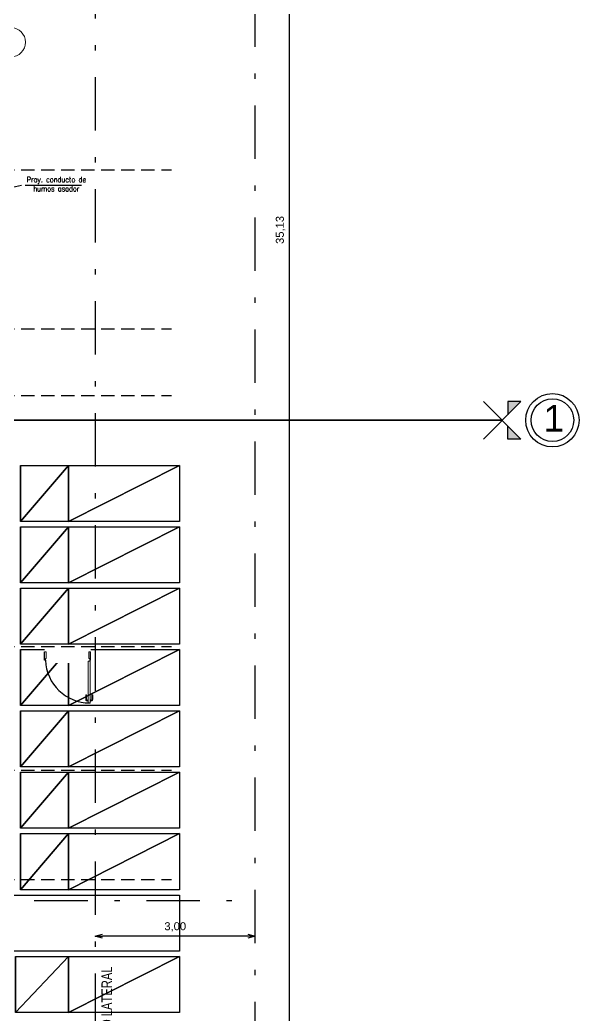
# Model space of a CAD drawing. Header units: millimetres. Extents: x 299 to 493, y -175 to -78.
# Drawn here: x 439.63 to 450.11, y -155.97 to -137.32 of the extents above; entities that cross this region are included whole.
import ezdxf

# ---------------------------------------------------------------- set-up
doc = ezdxf.new("R2010")
doc.units = ezdxf.units.MM
for name, pattern in [('$3$HIDDEN', [0.375, 0.25, -0.125]), ('BORDER2', [0.875, 0.25, -0.125, 0.25, -0.125, 0, -0.125]), ('DASHDOT', [1, 0.5, -0.25, 0, -0.25])]:
    doc.linetypes.add(name, pattern=pattern)
for name, color, linetype, lineweight in [('0-COTAS', 11, 'Continuous', 15), ('0.10', 7, 'Continuous', 13), ('02', 2, 'Continuous', 20), ('03', 3, 'Continuous', 30), ('A-GENM', 13, 'Continuous', 18)]:
    doc.layers.add(name, color=color, linetype=linetype, lineweight=lineweight)
for name, color, linetype in [('0-TEXTO', 4, 'Continuous'), ('005 SOLADOS', 8, 'Continuous'), ('005ABERTURAS240', 240, 'Continuous'), ('02AGUA FRIA170', 170, 'Continuous'), ('04', 4, 'Continuous'), ('B-COTAS', 1, 'Continuous'), ('ejes divisorios', 3, 'DASHDOT')]:
    doc.layers.add(name, color=color, linetype=linetype)
doc.styles.add('Arial', font='arial.ttf', dxfattribs={"height": 0.15})
doc.styles.add('DESLOC', font='arial.ttf', dxfattribs={"width": 0.75})
doc.dimstyles.new('CotaNº1', dxfattribs={"dimtxt": 0.15, "dimasz": 0.14, "dimexe": 0, "dimexo": 0.5, "dimgap": 0.08, "dimtad": 1, "dimzin": 4, "dimtxsty": 'Arial', "dimblk": 'OPEN30', "dimcen": 0.3, "dimse1": 1, "dimse2": 1, "dimaunit": 1, "dimazin": 0, "dimtfac": 1, "dimtmove": 0, "dimatfit": 2, "dimfxl": 1, "dimarcsym": 0})

# ---------------------------------------------------------------- blocks, each defined once
blk = doc.blocks.new('_Open30')
at = {"color": 0, "linetype": 'ByBlock', "lineweight": -2}
for p, q in [((-1, 0.27), (0, 0)), ((0, 0), (-1, -0.27)), ((0, 0), (-1, 0))]:
    blk.add_line(p, q, dxfattribs=at)
blk = doc.blocks.new('*D453')
at = {"layer": '0-COTAS', "color": 0, "lineweight": -2, "transparency": 16777216}
blk.add_line((106.52, -71.527), (103.8, -71.527), dxfattribs=at)
at = {"layer": 'Defpoints', "color": 0, "transparency": 16777216}
for p in [(103.66, -71.527), (103.66, -76.83), (106.66, -76.83)]:
    blk.add_point(p, dxfattribs=at)
at = {"layer": '0-COTAS', "color": 0, "lineweight": -2, "transparency": 16777216, "xscale": 0.14, "yscale": 0.14, "zscale": 0.14, "rotation": 180}
blk.add_blockref('_Open30', (103.66, -71.527), dxfattribs=at)
at = {"layer": '0-COTAS', "color": 0, "lineweight": -2, "transparency": 16777216, "xscale": 0.14, "yscale": 0.14, "zscale": 0.14}
blk.add_blockref('_Open30', (106.66, -71.527), dxfattribs=at)
at = {"layer": '0-COTAS', "color": 0, "transparency": 16777216, "insert": (105.16, -71.357), "char_height": 0.15, "attachment_point": 5, "style": 'Arial'}
blk.add_mtext('3,00', dxfattribs=at)
blk = doc.blocks.new('*D456')
at = {"layer": '0-COTAS', "color": 0, "lineweight": -2, "transparency": 16777216}
blk.add_line((107.304, -75.718), (107.304, -40.868), dxfattribs=at)
at = {"layer": 'Defpoints', "color": 0, "transparency": 16777216}
for p in [(106.66, -40.728), (107.304, -40.728), (106.66, -75.858)]:
    blk.add_point(p, dxfattribs=at)
at = {"layer": '0-COTAS', "color": 0, "lineweight": -2, "transparency": 16777216, "xscale": 0.14, "yscale": 0.14, "zscale": 0.14}
for p, rotation in [((107.304, -40.728), 90), ((107.304, -75.858), 270)]:
    blk.add_blockref('_Open30', p, dxfattribs=dict(at, rotation=rotation))
at = {"layer": '0-COTAS', "color": 0, "transparency": 16777216, "insert": (107.134, -58.293), "char_height": 0.15, "attachment_point": 5, "rotation": 90, "style": 'Arial'}
blk.add_mtext('35,13', dxfattribs=at)
blk = doc.blocks.new('*U436')
at = {"layer": '02'}
for p, q in [((90.524, -493.607), (90.524, -493.517)), ((90.539, -493.607), (90.539, -493.517)), ((90.547, -493.494), (90.565, -493.494)), ((90.547, -493.509), (90.565, -493.509)), ((90.565, -493.522), (90.565, -493.482)), ((90.565, -493.482), (90.57, -493.482)), ((90.565, -493.522), (90.57, -493.522)), ((90.615, -493.482), (90.61, -493.482)), ((90.615, -493.522), (90.61, -493.522)), ((90.615, -493.522), (90.615, -493.482)), ((90.633, -493.494), (90.615, -493.494)), ((90.633, -493.509), (90.615, -493.509)), ((90.64, -493.607), (90.64, -493.517)), ((90.655, -493.607), (90.655, -493.517)), ((90.524, -493.607), (90.539, -493.607)), ((90.655, -493.607), (90.64, -493.607))]:
    blk.add_line(p, q, dxfattribs=at)
for centre, radius, start, end in [((90.547, -493.517), 0.0225, 90, 180.0349), ((90.547, -493.517), 0.0075, 90, 180.0349), ((90.633, -493.517), 0.0225, 359.9651, 90), ((90.633, -493.517), 0.0075, 359.9651, 90)]:
    blk.add_arc(centre, radius, start, end, dxfattribs=at)
at = {"color": 7}
blk.add_wipeout([(90.565, -494.465), (91.425, -494.465), (91.425, -494.205), (90.565, -494.205)], dxfattribs=at).dxf.layer = 'A-GENM'
at = {"layer": '005ABERTURAS240'}
blk.add_arc((90.579, -494.286), 0.831, 2.1496, 89.9592, dxfattribs=at)
at = {"layer": '02'}
for points in [[(90.61, -494.241), (90.61, -493.457), (90.58, -493.457), (90.58, -493.452), (90.57, -493.452), (90.57, -494.246), (90.58, -494.246), (90.58, -494.241)], [(90.565, -494.255), (90.58, -494.255), (90.58, -494.285), (90.595, -494.285), (90.595, -494.415), (90.565, -494.415)], [(91.425, -494.255), (91.41, -494.255), (91.41, -494.285), (91.395, -494.285), (91.395, -494.415), (91.425, -494.415)]]:
    blk.add_lwpolyline(points, close=True, dxfattribs=at)
blk.add_circle((90.576, -494.251), 0.004, dxfattribs=at)
at = {"layer": '03'}
for points in [[(90.565, -494.255), (90.565, -494.415)], [(91.425, -494.255), (91.425, -494.415)]]:
    blk.add_lwpolyline(points, dxfattribs=at)
blk = doc.blocks.new('planta baja los cardales')
at = {"layer": '0-TEXTO'}
for p, q in [((101.68, -57.587), (102.281, -57.455)), ((102.351, -57.455), (103.406, -57.455))]:
    blk.add_line(p, q, dxfattribs=at)
at = {"layer": '0.10'}
blk.add_circle((102.08, -54.774), 0.275, dxfattribs=at)
at = {"layer": '005 SOLADOS'}
blk.add_lwpolyline([(105.24, -71.808), (92.5, -71.808), (92.5, -70.758), (105.24, -70.758)], close=True, dxfattribs=at)
at = {"layer": 'B-COTAS', "linetype": '$3$HIDDEN'}
for points in [[(86.9, -57.168), (105.089, -57.168)], [(86.9, -60.148), (105.089, -60.148)], [(86.9, -61.398), (105.089, -61.398)], [(86.9, -66.098), (105.089, -66.098)], [(86.9, -68.418), (105.089, -68.418)], [(86.9, -70.468), (105.089, -70.468)]]:
    blk.add_lwpolyline(points, dxfattribs=at)
at = {"layer": '0-TEXTO', "insert": (101.35, -57.127), "char_height": 0.12, "attachment_point": 1, "style": 'DESLOC'}
blk.add_mtext_dynamic_manual_height_columns('{\\Fromans|c0;\\H0.85x;\\P\\pi1.02731;Proy. conducto de \\P\\pi1.15116;humos asador}', width=2.94197, gutter_width=0.96, heights=[0.834], dxfattribs=at)
at = {"layer": '005 SOLADOS'}
mesh = blk.add_polyface(dxfattribs=at)
corners = [(103.16, -63.758), (105.24, -62.708), (105.24, -63.758), (103.16, -62.708), (102.26, -63.758), (102.26, -62.708), (102.26, -62.858)]
mesh.append_faces([[corners[k] for k in face] for face in [(0, 1, 2), (5, 4, 6)]], dxfattribs={"vtx0": -1})
mesh.append_faces([[corners[k] for k in face] for face in [(1, 0, 3), (3, 4, 5)]], dxfattribs={"vtx0": -1, "vtx1": -1})
mesh.append_faces([[corners[k] for k in face] for face in [(3, 0, 4)]], dxfattribs={"vtx0": -1, "vtx2": -1})
mesh = blk.add_polyface(dxfattribs=at)
corners = [(103.16, -64.908), (105.24, -63.858), (105.24, -64.908), (103.16, -63.858), (102.26, -64.908), (102.26, -63.858), (102.26, -64.008)]
mesh.append_faces([[corners[k] for k in face] for face in [(0, 1, 2), (5, 4, 6)]], dxfattribs={"vtx0": -1})
mesh.append_faces([[corners[k] for k in face] for face in [(1, 0, 3), (3, 4, 5)]], dxfattribs={"vtx0": -1, "vtx1": -1})
mesh.append_faces([[corners[k] for k in face] for face in [(3, 0, 4)]], dxfattribs={"vtx0": -1, "vtx2": -1})
mesh = blk.add_polyface(dxfattribs=at)
corners = [(103.16, -66.058), (105.24, -65.008), (105.24, -66.058), (103.16, -65.008), (102.26, -66.058), (102.26, -65.008), (102.26, -65.308)]
mesh.append_faces([[corners[k] for k in face] for face in [(0, 1, 2), (5, 4, 6)]], dxfattribs={"vtx0": -1})
mesh.append_faces([[corners[k] for k in face] for face in [(1, 0, 3), (3, 4, 5)]], dxfattribs={"vtx0": -1, "vtx1": -1})
mesh.append_faces([[corners[k] for k in face] for face in [(3, 0, 4)]], dxfattribs={"vtx0": -1, "vtx2": -1})
mesh = blk.add_polyface(dxfattribs=at)
corners = [(103.16, -67.208), (105.24, -66.158), (105.24, -67.208), (103.16, -66.158), (102.26, -67.208), (102.26, -66.158), (102.26, -66.308)]
mesh.append_faces([[corners[k] for k in face] for face in [(0, 1, 2), (5, 4, 6)]], dxfattribs={"vtx0": -1})
mesh.append_faces([[corners[k] for k in face] for face in [(1, 0, 3), (3, 4, 5)]], dxfattribs={"vtx0": -1, "vtx1": -1})
mesh.append_faces([[corners[k] for k in face] for face in [(3, 0, 4)]], dxfattribs={"vtx0": -1, "vtx2": -1})
mesh = blk.add_polyface(dxfattribs=at)
corners = [(103.16, -68.358), (105.24, -67.308), (105.24, -68.358), (103.16, -67.308), (102.26, -68.358), (102.26, -67.308), (102.26, -67.458)]
mesh.append_faces([[corners[k] for k in face] for face in [(0, 1, 2), (5, 4, 6)]], dxfattribs={"vtx0": -1})
mesh.append_faces([[corners[k] for k in face] for face in [(1, 0, 3), (3, 4, 5)]], dxfattribs={"vtx0": -1, "vtx1": -1})
mesh.append_faces([[corners[k] for k in face] for face in [(3, 0, 4)]], dxfattribs={"vtx0": -1, "vtx2": -1})
mesh = blk.add_polyface(dxfattribs=at)
corners = [(103.16, -69.508), (105.24, -68.458), (105.24, -69.508), (103.16, -68.458), (102.26, -69.508), (102.26, -68.458), (102.26, -68.608)]
mesh.append_faces([[corners[k] for k in face] for face in [(0, 1, 2), (5, 4, 6)]], dxfattribs={"vtx0": -1})
mesh.append_faces([[corners[k] for k in face] for face in [(1, 0, 3), (3, 4, 5)]], dxfattribs={"vtx0": -1, "vtx1": -1})
mesh.append_faces([[corners[k] for k in face] for face in [(3, 0, 4)]], dxfattribs={"vtx0": -1, "vtx2": -1})
mesh = blk.add_polyface(dxfattribs=at)
corners = [(103.16, -70.658), (105.24, -69.608), (105.24, -70.658), (103.16, -69.608), (102.26, -70.658), (102.26, -69.608), (102.26, -69.758)]
mesh.append_faces([[corners[k] for k in face] for face in [(0, 1, 2), (5, 4, 6)]], dxfattribs={"vtx0": -1})
mesh.append_faces([[corners[k] for k in face] for face in [(1, 0, 3), (3, 4, 5)]], dxfattribs={"vtx0": -1, "vtx1": -1})
mesh.append_faces([[corners[k] for k in face] for face in [(3, 0, 4)]], dxfattribs={"vtx0": -1, "vtx2": -1})
mesh = blk.add_polyface(dxfattribs=at)
corners = [(103.16, -72.958), (105.24, -71.908), (105.24, -72.958), (103.16, -71.908), (102.17, -72.958), (102.17, -71.908), (102.17, -72.058)]
mesh.append_faces([[corners[k] for k in face] for face in [(0, 1, 2), (5, 4, 6)]], dxfattribs={"vtx0": -1})
mesh.append_faces([[corners[k] for k in face] for face in [(1, 0, 3), (3, 4, 5)]], dxfattribs={"vtx0": -1, "vtx1": -1})
mesh.append_faces([[corners[k] for k in face] for face in [(3, 0, 4)]], dxfattribs={"vtx0": -1, "vtx2": -1})
at = {"layer": 'A-GENM', "color": 7, "rotation": 180}
blk.add_blockref('*U436', (194.138, -560.613), dxfattribs=at)
blk = doc.blocks.new('ejes de replanteo')
at = {"layer": '02AGUA FRIA170'}
h = blk.add_hatch(color=256, dxfattribs=at)
h.dxf.hatch_style = 1
h.paths.add_polyline_path([(32.497, 18.869), (32.247, 18.869), (32.247, 18.619)])
h = blk.add_hatch(color=256, dxfattribs=at)
h.dxf.hatch_style = 1
h.paths.add_polyline_path([(32.497, 18.162), (32.247, 18.412), (32.247, 18.162)])
for p, q in [((31.8, 18.869), (32.497, 18.162)), ((32.497, 18.869), (31.8, 18.162)), ((32.497, 18.869), (32.257, 18.869)), ((32.257, 18.869), (32.257, 18.619)), ((32.257, 18.162), (32.257, 18.412)), ((32.497, 18.162), (32.257, 18.162))]:
    blk.add_line(p, q, dxfattribs=at)
at = {"layer": '02AGUA FRIA170', "linetype": 'BORDER2', "const_width": 0.03}
blk.add_lwpolyline([(6.599, 18.516), (32.149, 18.516)], dxfattribs=at)
at = {"layer": '02AGUA FRIA170'}
for radius in [0.5, 0.4]:
    blk.add_circle((33.089, 18.516), radius, dxfattribs=at)
at = {"layer": '02AGUA FRIA170', "style": 'Arial'}
blk.add_text('1', height=0.5, dxfattribs=at).set_placement((32.922, 18.302))
blk = doc.blocks.new('lote')
at = {"layer": 'ejes divisorios', "ltscale": 2}
for p, q in [((103.66, -40.728), (103.66, -75.858)), ((106.66, -75.858), (106.66, -40.728)), ((85.72, -70.858), (106.66, -70.858))]:
    blk.add_line(p, q, dxfattribs=at)
at = {"layer": '0-TEXTO', "insert": (103.778, -75.552), "char_height": 0.2, "attachment_point": 1, "rotation": 90, "style": 'DESLOC'}
blk.add_mtext_dynamic_manual_height_columns('\\pi0.66043;LINEA DE RETIRO LATERAL', width=3.78671, gutter_width=1.5, heights=[0.658], dxfattribs=at)
at = {"layer": '0-COTAS'}
dim = blk.add_linear_dim(base=(107.304, -40.728), p1=(106.66, -75.858), p2=(106.66, -40.728), angle=90, dimstyle='CotaNº1', dxfattribs=at)
dim.commit()
dim.dimension.update_dxf_attribs({"geometry": '*D456', "text_midpoint": (107.134, -58.293)})
dim = blk.add_linear_dim(base=(103.66, -71.527), p1=(106.66, -76.83), p2=(103.66, -76.83), dimstyle='CotaNº1', dxfattribs=at)
dim.commit()
dim.dimension.update_dxf_attribs({"geometry": '*D453', "text_midpoint": (105.16, -71.357)})

msp = doc.modelspace()

# ---------------------------------------------------------------- block references
at = {"layer": '04'}
msp.add_blockref('lote', (337.381, -82.962, 0.041), dxfattribs=at)

# ---------------------------------------------------------------- next in the draw order: block references
msp.add_blockref('planta baja los cardales', (337.381, -82.962, 0.041), dxfattribs=at)

# ---------------------------------------------------------------- next in the draw order: block references
msp.add_blockref('ejes de replanteo', (416.519, -163.337, 0.041), dxfattribs=at)

doc.saveas('drawing.dxf')
